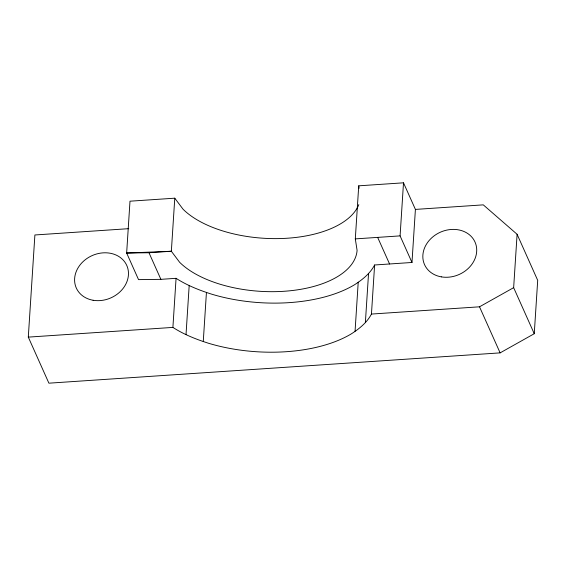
<?xml version="1.0" encoding="UTF-8"?>
<svg xmlns="http://www.w3.org/2000/svg" width="566" height="566" viewBox="0 0 566 566"><rect width="100%" height="100%" fill="white"/><g stroke="black" fill="none" stroke-linecap="round" stroke-linejoin="round"><path stroke-width="0.85" d="M415.409 209.413L411.984 262.475L374.621 264.987C370.228 273.406 362.601 279.554 354.74 284.62A115.195 57.711 3.7 0 1 211.84 294.221C199.381 290.273 187.091 285.42 176.068 278.323L160.886 279.342L138.543 279.625L126.65 253.03L129.996 201.192L174.774 198.185L171.349 251.247L179.627 262.277A94.402 47.296 3.7 0 0 284.005 291.285A94.402 47.296 3.7 0 0 357.089 250.356L355.307 238.887L358.731 185.825L403.508 182.818L415.409 209.413L483.279 204.857L517.098 234.282L537.7 280.347L534.254 333.721L500.125 352.873L48.902 383.182L28.3 337.117L34.894 234.975L128.737 228.671M374.621 264.987L371.452 314.066C367.058 322.486 359.431 328.634 351.578 333.707A115.195 57.711 3.7 0 1 208.67 343.307C196.211 339.352 183.922 334.499 172.899 327.403L176.068 278.323M186.016 334.633L189.185 285.554M203.272 341.461L206.441 292.381M355.059 331.266L358.221 282.186M365.374 322.585L368.544 273.505M411.984 262.475L400.084 235.88L403.508 182.818M534.254 333.721L513.652 287.662L517.098 234.282M371.452 314.066L479.515 306.807L513.652 287.662M148.985 252.747L171.349 251.247L126.65 253.03L148.985 252.747L160.886 279.342M355.307 238.887L400.084 235.88M28.3 337.117L172.899 327.403M174.774 198.185L183.051 209.215A94.402 47.296 3.7 0 0 280.149 238.562A94.402 47.296 3.7 0 0 358.823 204.602M479.515 306.807L500.125 352.873M377.663 237.387L389.564 263.982M358.731 185.825L359.113 188.28M93.079 300.256A27.649 23.135 -24.1 0 0 127.916 268.8A27.649 23.135 -24.1 0 0 83.598 261.124A27.649 23.135 -24.1 0 0 93.079 300.256M441.324 276.866A27.649 23.135 -24.1 0 0 476.162 245.411A27.649 23.135 -24.1 0 0 431.844 237.727A27.649 23.135 -24.1 0 0 441.324 276.866"/></g></svg>
